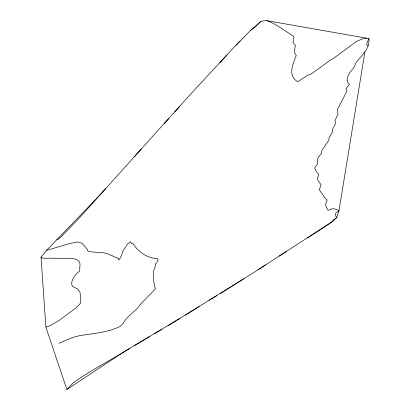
<?xml version="1.0" encoding="UTF-8"?>
<svg xmlns="http://www.w3.org/2000/svg" width="410" height="410" viewBox="0 0 410 410"><rect width="100%" height="100%" fill="white"/><g stroke="black" fill="none" stroke-linecap="round" stroke-linejoin="round"><path stroke-width="0.61" d="M168.587 325.412L252.509 273.332L332.577 221.508L336.753 217.566L338.998 210.653L336.354 209.284L332.623 208.716L328.179 210.371L326.995 208.751L325.489 204.482L327.118 200.111L324.879 197.851L319.287 189.774L321.035 184.797L317.366 179.483L318.621 174.501L315.157 169.684L314.783 167.823L317.714 163.821L317.432 160.612L317.811 158.209L321.542 153.258L321.691 150.665L328.866 140.246L329.04 137.719L332.3 132.435L332.372 129.662L335.37 123.856L335.037 120.555L338.045 113.934L337.312 109.885L346.962 90.999L345.973 88.862L349.448 84.26C346.747 82.497 346.64 79.253 347.859 76.532C349.305 71.268 354.988 68.408 355.736 62.873C361.63 55.77 369.846 48.744 368.969 38.576L267.151 20.72L264.727 20.5L260.586 21.668L250.72 30.212L234.013 47.283L191.101 93.593L99.748 195.227L46.535 250.377L41.031 257.147L45.894 327.18L66.871 389.5L124.758 351.278L179.934 318.38M364.874 52.085L338.998 210.653L335.575 213.282L335.78 216.049L336.753 217.566L333.069 219.996L332.577 221.508L307.479 238.025M66.871 389.5L72.918 383.155C90.81 370.025 111.059 360.123 129.898 348.351M368.969 38.576L366.509 43.901L368.221 46.012M134.167 156.927L141.327 148.989M164.179 123.651L168.94 118.475M105.811 188.369L78.274 219.124L62.084 235.801L58.927 238.702L56.867 239.512M220.103 62.448L227.099 54.945M236.068 45.208L240.178 40.979M260.586 21.668L255.517 26.681L250.72 30.212M220.411 293.452L243.986 278.692M279.297 256.065L286.713 251.279M258.018 269.749L265.624 264.86M185.325 315.121L199.106 306.577M154.365 333.801L162.017 329.281M209.09 300.381L216.675 295.712M134.08 345.814L149.553 336.661M59.142 343.262C66.394 340.115 73.636 336.548 81.523 335.349C94.633 333.279 108.409 332.331 120.355 326.293L122.867 323.823C126.716 316.13 135.249 311.892 140.025 304.922C144.914 299.305 150.48 294.206 155.462 288.789L155.164 287.41L154.488 286.764C154.011 280.829 151.997 274.751 154.262 268.945L154.867 268.094L155.585 263.579L156.902 262.82L157.138 261.298L158.224 259.909L157.548 258.705C147.169 258.141 138.447 252.16 132.927 243.54L131.2 243.417L130.8 241.649L127.679 243.796L122.862 251.197C122.18 254.323 120.822 257.465 118.838 260.027L118.28 258.269L113.232 256.475L112.96 255.953L110.966 255.491L109.326 254.4C103.243 251.673 96.299 252.878 89.985 251.55L87.663 250.905L87.012 248.824L84.993 246.728L84.696 245.728L83.353 244.893L81.964 243.181L77.28 241.982L69.864 243.519L46.535 250.377M45.894 327.18L50.281 325.591L59.05 320.451L75.384 308.387L80.232 303.569L80.857 298.219L79.94 292.12L78.356 290.167L78.192 289.409L72.416 286.241L71.622 284.038L72.109 280.645L73.923 277.247L75.819 274.29L79.76 270.887C79.197 267.484 81.646 262.072 77.756 260.299L75.87 259.13C67.932 257.716 59.778 258.859 51.727 258.162L43.839 258.249L42.476 258.039L41.031 257.147M366.473 38.186L363.491 38.453L356.577 41.349L333.612 58.343L330.465 60.003L316.597 70.187L310.406 74.43L308.094 74.984L297.716 81.733C287.446 75.553 292.894 64.447 296.235 55.529L294.339 51.962L295.308 45.29L293.053 42.476L293.909 36.516L280.978 28.064A281.942 215.019 -33.5 0 0 275.346 24.564L271.194 22.294L267.151 20.72M179.544 106.687A326.872 191.572 -29.8 0 1 174.855 111.935"/></g></svg>
